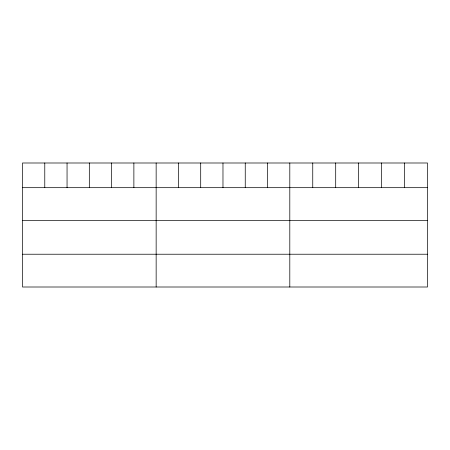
<?xml version="1.0" encoding="UTF-8"?>
<svg xmlns="http://www.w3.org/2000/svg" width="450" height="450" viewBox="0 0 450 450"><rect width="100%" height="100%" fill="white"/><g stroke="black" fill="none" stroke-linecap="round" stroke-linejoin="round"><path stroke-width="0.67" d="M427.5 187.678L427.5 287.004L22.5 287.004L22.5 162.996L427.5 162.996L427.5 187.678L22.5 187.678M22.5 220.455L427.5 220.455M22.5 254.227L427.5 254.227M404.55 162.996L404.55 187.678M381.6 162.996L381.6 187.678M358.65 162.996L358.65 187.678M335.7 162.996L335.7 187.678M312.75 162.996L312.75 187.678M289.8 162.996L289.8 287.004M267.525 162.996L267.525 187.678M245.25 162.996L245.25 187.678M222.975 162.996L222.975 187.678M200.7 162.996L200.7 187.678M178.425 162.996L178.425 187.678M156.15 162.996L156.15 287.004M133.875 162.996L133.875 187.678M111.6 162.996L111.6 187.678M89.325 162.996L89.325 187.678M67.05 162.996L67.05 187.678M44.775 162.996L44.775 187.678"/></g></svg>
